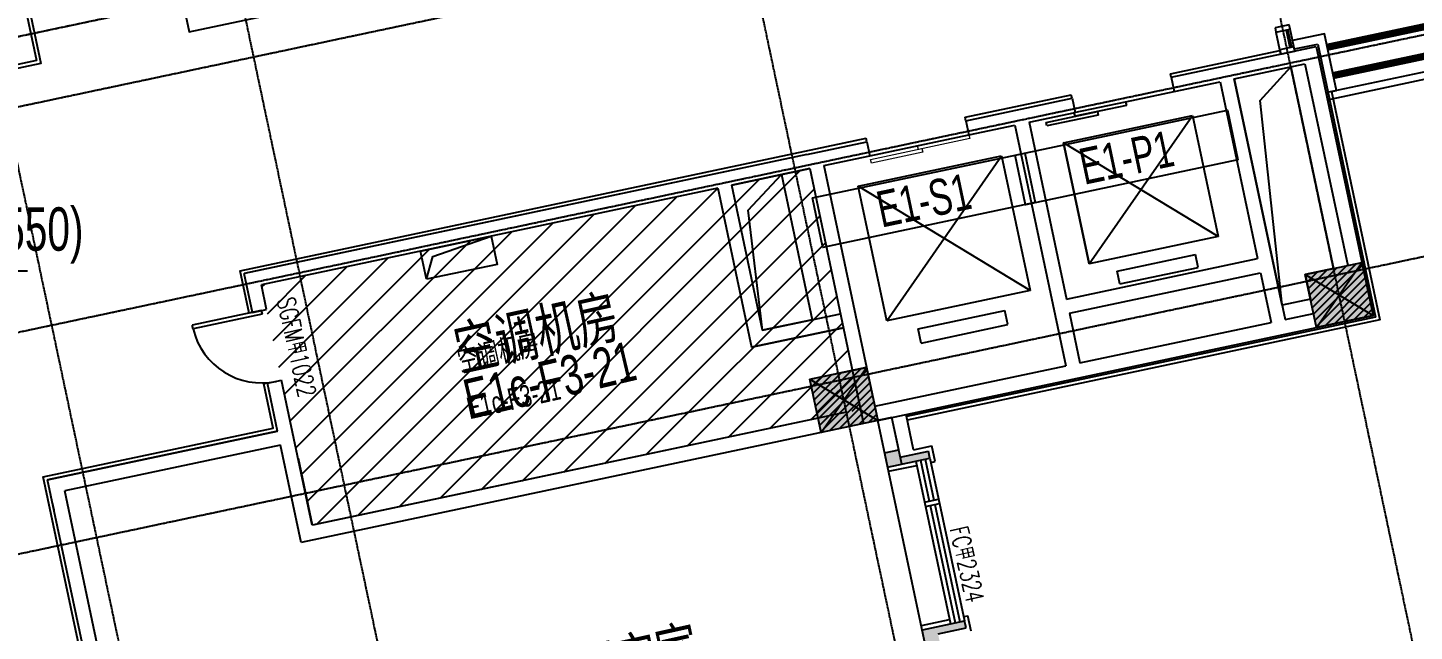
# Model space of a CAD drawing. Header units: millimetres. Extents: x -174040 to 151923, y -227569 to 142020.
# Drawn here: x -138195 to -119024, y 29098 to 37442 of the extents above; entities that cross this region are included whole.
import ezdxf
from ezdxf.enums import TextEntityAlignment as Align

# ---------------------------------------------------------------- set-up
doc = ezdxf.new("R2010")
doc.units = ezdxf.units.MM
doc.header["$LTSCALE"] = 5
for name, pattern in [('E-RG-1F$0$$0$DOTE', [2.42, 2, -0.2, 0.02, -0.2]), ('E2-RI-3F$0$DASHED', [0.75, 0.5, -0.25]), ('XRE2$0$HIDDEN', [0.375, 0.25, -0.125])]:
    doc.linetypes.add(name, pattern=pattern)
for name, color, linetype in [('00外装饰面', 21, 'Continuous'), ('A—墙体', 7, 'Continuous'), ('A—楼梯、电梯、栏杆', 50, 'Continuous'), ('A—设备管丼、主管符号', 50, 'Continuous'), ('A—轴线、尺寸', 1, 'Continuous'), ('A—门窗', 135, 'Continuous'), ('E-COLS-F3$0$0S-COLS-HATCH', 8, 'Continuous'), ('E-COLS-F3$0$0S-COLS-HATCH-I', 8, 'Continuous'), ('E-COLS-F3$0$0S-COLS-LINE', 4, 'Continuous'), ('E1-RI-3F$0$A-HATH', 9, 'Continuous'), ('E1-RI-3F$0$A-SYMB-DOOR', 4, 'Continuous'), ('I-平面-标高（总）', 40, 'Continuous'), ('I—平面—填充01(线状)', 8, 'Continuous'), ('I—平面—文字', 40, 'Continuous'), ('I—平面—文字（放大1：100）', 40, 'XRE2$0$HIDDEN'), ('I—平面—标高', 40, 'Continuous'), ('I—平面—消防设施', 10, 'Continuous'), ('I—平面—装饰面层线', 192, 'Continuous'), ('I—平面—门', 22, 'Continuous'), ('I—平面—门编号', 22, 'Continuous'), ('XRE1$0$A-SYMB', 4, 'Continuous'), ('XRE1$0$A-SYMB-NUMB-T', 4, 'Continuous'), ('轴线100', 1, 'Continuous')]:
    doc.layers.add(name, color=color, linetype=linetype)
doc.layers.add('E1-RI-3F$0$A-DETL-MBND', color=5, linetype='Continuous', lineweight=5)
doc.layers.add('E1-RV-3F$0$A-DOOR', color=32, linetype='Continuous', lineweight=5)
doc.styles.add('E1-RI-3F$0$ECADI-TXT', font='simplex.shx', dxfattribs={"bigfont": 'hztxt.shx'})
doc.styles.add('XD2008', font='SIMYOU.TTF', dxfattribs={"width": 0.7})
doc.styles.add('XRE1$0$ECADI-TXT', font='simplex.shx', dxfattribs={"bigfont": 'hztxt.shx'})
doc.styles.add('幼圆', font='SIMYOU.TTF', dxfattribs={"width": 0.7})

# ---------------------------------------------------------------- blocks, each defined once
blk = doc.blocks.new('biaogao')
at = {"layer": 'I—平面—标高'}
blk.add_line((11716360, -6091840), (11717260, -6091840), dxfattribs=at)
for points in [[(11716360, -6091390), (11719252, -6091390)], [(11716360, -6091390), (11716810, -6091840)], [(11716810, -6091840), (11717260, -6091390)]]:
    blk.add_lwpolyline(points, dxfattribs=at)
at = {"layer": 'I—平面—标高', "style": 'XD2008', "width": 0.7, "flags": 8}
blk.add_attdef('%%p0.000(-0.100)', text='', height=600, dxfattribs=at).set_placement((11716840, -6091293), align=Align.BOTTOM_LEFT)
blk = doc.blocks.new('E1-RI-3F$0$$DORLIB2D$00000001')
for p, q in [((0.45, 0.975), (0.5, 0.975)), ((0.45, 0), (0.45, 0.975)), ((0.5, 0), (0.5, 0.975)), ((0.5, 0), (0.45, 0))]:
    blk.add_line(p, q)
blk.add_arc((0.475, 0), 0.975, 91.4693, 180)
blk = doc.blocks.new('XRE3')
at = {"layer": 'E-COLS-F3$0$0S-COLS-HATCH'}
for points in [[(11723247, -6175187), (11724030, -6175022), (11724185, -6175756), (11723402, -6175921)], [(11716399, -6176637), (11717181, -6176472), (11717337, -6177205), (11716554, -6177371)]]:
    blk.add_hatch(color=18, dxfattribs=at).paths.add_polyline_path(points)
at = {"layer": 'E-COLS-F3$0$0S-COLS-HATCH-I'}
h = blk.add_hatch(dxfattribs=at)
h.set_pattern_fill('ANSI31', color=256, scale=600, style=0)
h.set_pattern_definition([(45, (8499.88, -6352.37), (-53.0330086, 53.0330086), [])])
h.paths.add_polyline_path([(11723247, -6175187), (11724030, -6175022), (11724185, -6175756), (11723402, -6175921)])
h = blk.add_hatch(dxfattribs=at)
h.set_pattern_fill('ANSI31', color=256, scale=600, style=0)
h.set_pattern_definition([(45, (1651.65, -7802.095), (-53.0330086, 53.0330086), [])])
h.paths.add_polyline_path([(11716399, -6176637), (11717181, -6176472), (11717337, -6177205), (11716554, -6177371)])
at = {"layer": 'Defpoints'}
for p, q in [((11723402, -6175921), (11724030, -6175022)), ((11723247, -6175187), (11724185, -6175756)), ((11716554, -6177371), (11717181, -6176472)), ((11716399, -6176637), (11717337, -6177205))]:
    blk.add_line(p, q, dxfattribs=at)
at = {"layer": 'E-COLS-F3$0$0S-COLS-LINE', "color": 255}
for points in [[(11723247, -6175187), (11724030, -6175022), (11724185, -6175756), (11723402, -6175921)], [(11716399, -6176637), (11717181, -6176472), (11717337, -6177205), (11716554, -6177371)]]:
    blk.add_lwpolyline(points, close=True, dxfattribs=at)
blk = doc.blocks.new('E1-RI-3F$0$ECADI-TAG-DOOR')
blk = doc.blocks.new('E1-RV-3F$0$Elevator - Single Side Open - 48_w x 94_h-2412031-一层平面 1_2号楼 FIRST FLOOR PLAN B1 B2')
at = {"layer": 'E1-RV-3F$0$A-DOOR'}
for p, q in [((-355.6, -48.41875), (-1080.6, -48.41875)), ((-1080.6, -48.41875), (-1080.6, -99.21875)), ((-1080.6, -99.21875), (-355.6, -99.21875)), ((319.4, -99.21875), (-405.6, -99.21875)), ((-405.6, -99.21875), (-405.6, -150.01875)), ((-405.6, -150.01875), (319.4, -150.01875)), ((-355.6, -99.21875), (-355.6, -48.41875)), ((319.4, -150.01875), (319.4, -99.21875))]:
    blk.add_line(p, q, dxfattribs=at)
blk = doc.blocks.new('XRE1$0$ECADI-TAG-CODE')
at = {"layer": 'XRE1$0$A-SYMB-NUMB-T', "color": 1}
blk.add_lwpolyline([(0, 3.5), (15, 3.5), (15, 0), (0, 0)], close=True, dxfattribs=at)
at = {"layer": 'XRE1$0$A-SYMB-NUMB-T', "style": 'XRE1$0$ECADI-TXT', "width": 0.7}
blk.add_attdef('CODE', text='', height=2.5, dxfattribs=at).set_placement((7.5, 1.75), align=Align.MIDDLE_CENTER)
blk = doc.blocks.new('A$C1C9D1350')
at = {"layer": '轴线100', "linetype": 'E-RG-1F$0$$0$DOTE'}
for p, q in [((-232244.1, -5110.3), (-253156.4, 93675.8)), ((-239092.3, -6560), (-260004.6, 92226.1)), ((-249364.6, -8734.6), (-270277, 90051.5)), ((-232013.8, 43517), (-276627.4, 34072.6)), ((-234132.4, 42097.4), (-276431.7, 33143)), ((-229758.9, 39905.7), (-275803.5, 30158.4)), ((-252883.7, 24788.7), (-255783.2, 38485.2)), ((-228567, 37091.5), (-275185.6, 27222.7))]:
    blk.add_line(p, q, dxfattribs=at)

msp = doc.modelspace()

# ---------------------------------------------------------------- hatches: boundary and pattern name
at = {"layer": 'E1-RI-3F$0$A-HATH'}
h = msp.add_hatch(color=251, dxfattribs=at)
h.paths.add_polyline_path([(-125783.7, 28922.8), (-125822.9, 29118.9), (-125241.8, 29241.9), (-125223.6, 29143.6), (-125608.9, 29062), (-125588.1, 28964.2)])
h.paths.add_polyline_path([(-126305.4, 31367.7), (-126347.1, 31563.3), (-126151.2, 31604.8), (-126130.3, 31507), (-125741.3, 31589.4), (-125720.6, 31491.5)])
at = {"layer": 'I—平面—填充01(线状)'}
h = msp.add_hatch(dxfattribs=at)
h.set_pattern_fill('ANSI31', color=256, scale=100, style=0)
h.set_pattern_definition([(45, (-11843778.7, 6209218.7), (-224.506403, 224.506403), [])])
h.paths.add_polyline_path([(-126679, 32167.7), (-127383.2, 35494), (-134965.1, 33888.9), (-134261, 30562.7)])

# ---------------------------------------------------------------- linework, layer by layer
at = {"layer": '00外装饰面', "linetype": 'ByBlock', "ltscale": 5}
for p, q in [((-120682.3, 37148.4), (-120357.5, 37216.3)), ((-120357.5, 37216.3), (-119558.1, 33440)), ((-119558.1, 33440), (-126044.4, 32066.8)), ((-125947, 31607.1), (-126050.6, 32096.3)), ((-125947, 31607.1), (-125695, 31660.5)), ((-125649.5, 31445.3), (-125695, 31660.5)), ((-125708.2, 31432.8), (-125649.5, 31445.3)), ((-126292.7, 31309.1), (-125903.8, 31391.4)), ((-125839.1, 29176.8), (-125450, 29259.2)), ((-125254.3, 29300.6), (-125195.6, 29313)), ((-125150.1, 29097.8), (-125195.6, 29313))]:
    msp.add_line(p, q, dxfattribs=at)
at = {"layer": 'A—墙体'}
for p, q in [((-139208.5, 42343.4), (-138074.6, 36987)), ((-122386.2, 36756.2), (-120380.7, 37180.8)), ((-120380.7, 37180.8), (-119593.7, 33463.2)), ((-120380.7, 37180.8), (-119593.7, 33463.2)), ((-138074.6, 36987), (-149764.5, 34512.4)), ((-121513.2, 36736.6), (-120534.9, 36943.7)), ((-121513.2, 36736.6), (-120534.9, 36943.7)), ((-121513.2, 36736.6), (-120730.5, 36902.3)), ((-121513.2, 36736.6), (-120730.5, 36902.3)), ((-120534.9, 36943.7), (-119944.7, 34155.5)), ((-120534.9, 36943.7), (-119944.7, 34155.5)), ((-122386.2, 36756.2), (-122344.8, 36560.6)), ((-122386.2, 36756.2), (-122344.8, 36560.6)), ((-122344.8, 36560.6), (-121708.9, 36695.2)), ((-122344.8, 36560.6), (-121708.9, 36695.2)), ((-121708.9, 36695.2), (-121191.2, 34249.4)), ((-121708.9, 36695.2), (-121191.2, 34249.4)), ((-121513.2, 36736.6), (-120809.1, 33410.3)), ((-121513.2, 36736.6), (-120809.1, 33410.3)), ((-125223.4, 36155.6), (-123755.9, 36466.3)), ((-125223.4, 36155.6), (-123755.9, 36466.3)), ((-123755.9, 36466.3), (-123714.5, 36270.6)), ((-123755.9, 36466.3), (-123714.5, 36270.6)), ((-124350.4, 36136), (-123714.5, 36270.6)), ((-124350.4, 36136), (-123714.5, 36270.6)), ((-125223.4, 36155.6), (-125181.9, 35960)), ((-125223.4, 36155.6), (-125181.9, 35960)), ((-125181.9, 35960), (-124546, 36094.6)), ((-125181.9, 35960), (-124546, 36094.6)), ((-124546, 36094.6), (-123841.9, 32768.3)), ((-124546, 36094.6), (-123841.9, 32768.3)), ((-124350.4, 36136), (-123832.6, 33690.2)), ((-124350.4, 36136), (-123832.6, 33690.2)), ((-127424.6, 35689.6), (-126593, 35865.7)), ((-127424.6, 35689.6), (-126593, 35865.7)), ((-126593, 35865.7), (-126551.6, 35670)), ((-126593, 35865.7), (-126551.6, 35670)), ((-127424.6, 35689.6), (-135202.2, 34043.2)), ((-127424.6, 35689.6), (-135198.8, 34043.9)), ((-127187.5, 35535.4), (-126551.6, 35670)), ((-127187.5, 35535.4), (-126551.6, 35670)), ((-128459.1, 35266.2), (-127383.2, 35494)), ((-127383.2, 35494), (-128459.1, 35266.2)), ((-127383.2, 35494), (-126637.6, 31972)), ((-127383.2, 35494), (-126637.6, 31972)), ((-127187.5, 35535.4), (-126597.3, 32747.2)), ((-127187.5, 35535.4), (-126597.3, 32747.2)), ((-128655, 35224.8), (-134965.1, 33888.9)), ((-128654.7, 35224.8), (-128188.8, 33023.6)), ((-128034.3, 33260.7), (-128458.9, 35266.3)), ((-123832.6, 33690.2), (-121191.2, 34249.4)), ((-123832.6, 33690.2), (-121191.2, 34249.4)), ((-135088.3, 33505.1), (-135202.2, 34043.2)), ((-123791.2, 33494.5), (-121149.7, 34053.7)), ((-123791.2, 33494.5), (-121149.7, 34053.7)), ((-121149.7, 34053.7), (-121004.8, 33368.9)), ((-121149.7, 34053.7), (-121004.8, 33368.9)), ((-134892.6, 33546.5), (-134965.1, 33888.9)), ((-135088.3, 33505.1), (-134892.6, 33546.5)), ((-128034.3, 33260.7), (-126958.6, 33488.4)), ((-126441.9, 32013.5), (-119593.7, 33463.2)), ((-126441.9, 32013.5), (-119593.7, 33463.2)), ((-123791.2, 33494.5), (-123646.2, 32809.7)), ((-123791.2, 33494.5), (-123646.2, 32809.7)), ((-123646.2, 32809.7), (-121004.8, 33368.9)), ((-123646.2, 32809.7), (-121004.8, 33368.9)), ((-120809.1, 33410.3), (-120417.8, 33493.2)), ((-120809.1, 33410.3), (-120417.8, 33493.2)), ((-119783.1, 33392.4), (-119789.4, 33421.8)), ((-126917.2, 33292.8), (-128189, 33023.5)), ((-128188.8, 33023.6), (-126917.2, 33292.8)), ((-126483.3, 32209.1), (-123841.9, 32768.3)), ((-126483.3, 32209.1), (-123841.9, 32768.3)), ((-134881.2, 32526.8), (-134685.5, 32568.2)), ((-134741.4, 31866.4), (-134881.2, 32526.8)), ((-134261, 30562.7), (-134685.5, 32568.2)), ((-126874.7, 32126.3), (-134261, 30562.7)), ((-127266, 32043.4), (-134257.5, 30563.4)), ((-127224.6, 31847.8), (-127266, 32043.4)), ((-126246.3, 32054.9), (-126539.8, 31992.7)), ((-126151, 31604.9), (-126246.3, 32054.9)), ((-126109.6, 31409.2), (-126246.3, 32054.9)), ((-134741.4, 31866.4), (-137921, 31193.3)), ((-137921, 31193.6), (-134743.8, 31866.2)), ((-126833.3, 31930.6), (-134415.2, 30325.6)), ((-125654.9, 28295.8), (-126441.9, 32013.5)), ((-134700, 31670.8), (-137684.2, 31039)), ((-134415.2, 30325.6), (-134700, 31670.8)), ((-134257.5, 30563.4), (-134452.7, 31485.4)), ((-126346.8, 31563.4), (-126151.2, 31604.8)), ((-126305.4, 31367.7), (-125720.6, 31491.5)), ((-126130.3, 31507), (-125741.3, 31589.4)), ((-125720.6, 31491.5), (-125741.3, 31589.4)), ((-136901, 26375.1), (-137921, 31193.6)), ((-136797.4, 25886), (-137921, 31193.3)), ((-137831.4, 30770.2), (-137853.7, 30875.4)), ((-136746.7, 26612.2), (-137683.9, 31039.4)), ((-136643.2, 26123), (-137683.9, 31039.4)), ((-137656.4, 30909.5), (-137656.4, 30909.5)), ((-125822.8, 29118.9), (-125241.9, 29241.9)), ((-125606.5, 29062.5), (-125221.2, 29144.1)), ((-125221.2, 29144.1), (-125241.9, 29241.9))]:
    msp.add_line(p, q, dxfattribs=at)
for points in [[(-120531.7, 34031.2), (-119749, 34196.9), (-119593.7, 33463.2), (-120376.3, 33297.5)], [(-120531.7, 34031.2), (-119749, 34196.9), (-119593.7, 33463.2), (-120376.3, 33297.5)], [(-127379.9, 32581.5), (-126597.3, 32747.2), (-126441.9, 32013.5), (-127224.6, 31847.8)], [(-127379.9, 32581.5), (-126597.3, 32747.2), (-126441.9, 32013.5), (-127224.6, 31847.8)]]:
    msp.add_lwpolyline(points, close=True, dxfattribs=at)
at = {"layer": 'A—楼梯、电梯、栏杆'}
for p, q in [((-120246.1, 36544.9), (-112679.3, 38146.7)), ((-120225.4, 36447.1), (-112679.3, 38044.5)), ((-123874.3, 35852.8), (-122090.2, 36230.5)), ((-123520.2, 34178.2), (-122090.2, 36230.5)), ((-122090.2, 36230.5), (-121736.2, 34555.9)), ((-121736.2, 34555.9), (-123874.3, 35852.8)), ((-123520.2, 34178.2), (-123874.3, 35852.8)), ((-123874.3, 35852.8), (-123520.2, 34178.2)), ((-126711.4, 35252.2), (-124729.1, 35671.8)), ((-126317.9, 33391.6), (-124729.1, 35671.8)), ((-126317.9, 33391.6), (-124729.1, 35671.8)), ((-124729.1, 35671.8), (-124335.7, 33811.2)), ((-124335.7, 33811.2), (-126711.4, 35252.2)), ((-126317.9, 33391.6), (-126711.4, 35252.2)), ((-124335.7, 33811.2), (-126711.4, 35252.2)), ((-121736.2, 34555.9), (-123520.2, 34178.2)), ((-123130.7, 34076.6), (-122051.1, 34305.3)), ((-123130.7, 34076.6), (-122051.1, 34305.3)), ((-123093.5, 33900.5), (-122013.9, 34129.2)), ((-123093.5, 33900.5), (-122013.9, 34129.2)), ((-122013.9, 34129.2), (-122051.1, 34305.3)), ((-122013.9, 34129.2), (-122051.1, 34305.3)), ((-123093.5, 33900.5), (-123130.7, 34076.6)), ((-123093.5, 33900.5), (-123130.7, 34076.6)), ((-124335.7, 33811.2), (-126317.9, 33391.6)), ((-125885.2, 33278.7), (-124685.6, 33532.8)), ((-125885.2, 33278.7), (-124685.6, 33532.8)), ((-124644.2, 33337.1), (-124685.6, 33532.8)), ((-124644.2, 33337.1), (-124685.6, 33532.8)), ((-125843.8, 33083), (-125885.2, 33278.7)), ((-125843.8, 33083), (-125885.2, 33278.7)), ((-125843.8, 33083), (-124644.2, 33337.1)), ((-125843.8, 33083), (-124644.2, 33337.1))]:
    msp.add_line(p, q, dxfattribs=at)
at = {"layer": 'A—设备管丼、主管符号'}
msp.add_lwpolyline([(-121513.2, 36736.8), (-120730.5, 36902.3), (-120140.3, 34114.1), (-120531.6, 34031.4), (-120459.2, 33688.8), (-120850.5, 33606)], close=True, dxfattribs=at)
for points in [[(-120850.5, 33606), (-121154.7, 36437.6), (-120730.5, 36902.3)], [(-127349.9, 33405.6), (-128034.6, 33260.7), (-128459.1, 35266.2), (-127774.5, 35411.1), (-127349.9, 33405.6)], [(-128034.5, 33260.7), (-128235.6, 34919.4), (-127774.5, 35411.1)], [(-132681.1, 33963.6), (-132763.9, 34354.9), (-131785.6, 34562), (-131702.8, 34170.7), (-132681.1, 33963.6)], [(-132681.1, 33963.6), (-132593.8, 34280.5), (-131785.6, 34562)]]:
    msp.add_lwpolyline(points, dxfattribs=at)
at = {"layer": 'A—轴线、尺寸', "linetype": 'E-RG-1F$0$$0$DOTE'}
msp.add_line((-111496.4, 42996.9), (-156110, 33552.5), dxfattribs=at)
at = {"layer": 'A—门窗', "extrusion": (0, 0, -1)}
for p, q in [((-120752.9, 37482.8), (-120948.5, 37441.4)), ((-120948.5, 37441.4), (-120936.1, 37382.7)), ((-120936.1, 37382.7), (-120740.4, 37424.1)), ((-120740.4, 37424.1), (-120752.9, 37482.8)), ((-120936.1, 37382.7), (-120871.7, 37076.9)), ((-120688.4, 37177), (-120884.1, 37135.6)), ((-120884.1, 37135.6), (-120875.8, 37096.4)), ((-120871.7, 37076.9), (-120676, 37118.3)), ((-120680.2, 37137.8), (-120688.4, 37177))]:
    msp.add_line(p, q, dxfattribs=at)
at = {"layer": 'A—门窗'}
for p, q in [((-120795.5, 37412.3), (-120743.2, 37165.4)), ((-120718.3, 37170.6), (-120770.6, 37417.6)), ((-120676, 37118.3), (-120740.4, 37424.1)), ((-122386.2, 36756.2), (-120380.7, 37180.8)), ((-125916.3, 31450.1), (-125437.6, 29200.5)), ((-125851, 31463.9), (-125730.9, 30896.5)), ((-125785.8, 31477.7), (-125665.7, 30910.3)), ((-125720.6, 31491.5), (-125241.9, 29241.9)), ((-125796.2, 30882.7), (-125600.5, 30924.1)), ((-125783.7, 30824), (-125588.1, 30865.4)), ((-125718.5, 30837.8), (-125372.3, 29214.3)), ((-125653.3, 30851.6), (-125307.1, 29228.1))]:
    msp.add_line(p, q, dxfattribs=at)
at = {"layer": 'E1-RI-3F$0$A-DETL-MBND'}
msp.add_line((-126142.8, 31565.7), (-126142.7, 31565.7), dxfattribs=at)
at = {"layer": 'I—平面—消防设施', "linetype": 'E2-RI-3F$0$DASHED', "const_width": 100}
for points in [[(-113959, 38498.9), (-120225.6, 37172.3)], [(-113876.2, 38107.5), (-120142.7, 36780.9)]]:
    msp.add_lwpolyline(points, dxfattribs=at)
at = {"layer": 'I—平面—装饰面层线'}
for p, q in [((-122386.2, 36756.2), (-122396.6, 36805.1)), ((-123755.9, 36466.3), (-123766.2, 36515.2)), ((-120167.8, 36561.5), (-120099.3, 36576)), ((-125223.4, 36155.6), (-125233.7, 36204.5)), ((-126593, 35865.7), (-126603.4, 35914.6)), ((-135088.3, 33505.1), (-135135.2, 33495.2)), ((-134881.2, 32526.8), (-134930.7, 32516.4))]:
    msp.add_line(p, q, dxfattribs=at)
for points in [[(-140374.6, 42301), (-140343.5, 42154.3), (-139169.9, 42402.7), (-138015.3, 36948.5), (-149754.1, 34463.5)], [(-136343.6, 39184), (-135962.8, 37383.1), (-131215.1, 38388.1), (-131225.5, 38437.1)], [(-120099.3, 36576), (-120265, 37358.5), (-120707, 37265.3)], [(-122396.6, 36805.1), (-120882, 37125.8)], [(-120167.8, 36561.5), (-119498.9, 33401.5), (-126034, 32018)], [(-125233.7, 36204.5), (-123766.2, 36515.2)], [(-135135.2, 33495.2), (-135257.9, 34082.5), (-126603.4, 35914.6)], [(-136120.5, 25824.9), (-136151.5, 25971.7), (-136836, 25826.8), (-137980.2, 31231.9), (-134803, 31904.8), (-134930.7, 32516.4)]]:
    msp.add_lwpolyline(points, dxfattribs=at)
at = {"layer": 'I—平面—门'}
for p, q in [((-123015.7, 36418.6), (-122344.8, 36560.6)), ((-123015.7, 36418.6), (-122344.8, 36560.6)), ((-124115.5, 36133.8), (-123406.2, 36284)), ((-124115.5, 36133.8), (-123406.2, 36284)), ((-123395.7, 36234.3), (-124104.9, 36084.1)), ((-123395.7, 36234.3), (-124104.9, 36084.1)), ((-123724.9, 36268.4), (-123015.7, 36418.6)), ((-123724.9, 36268.4), (-123015.7, 36418.6)), ((-123714.4, 36218.7), (-123724.9, 36268.4)), ((-123714.4, 36218.7), (-123724.9, 36268.4)), ((-123005.2, 36368.9), (-123714.4, 36218.7)), ((-123005.2, 36368.9), (-123714.4, 36218.7)), ((-123406.2, 36284), (-123395.7, 36234.3)), ((-123406.2, 36284), (-123395.7, 36234.3)), ((-123015.7, 36418.6), (-123005.2, 36368.9)), ((-123015.7, 36418.6), (-123005.2, 36368.9)), ((-124104.9, 36084.1), (-124115.5, 36133.8)), ((-124104.9, 36084.1), (-124115.5, 36133.8)), ((-126551.6, 35670), (-125181.9, 35960)), ((-126551.6, 35670), (-125181.9, 35960)), ((-134685.3, 32555.7), (-134687.9, 32567.7))]:
    msp.add_line(p, q, dxfattribs=at)

# ---------------------------------------------------------------- block references
at = {"layer": 'A—门窗'}
msp.add_blockref('XRE3', (-11843778.7, 6209218.7), dxfattribs=at)
at = {"layer": 'I-平面-标高（总）'}
ref = msp.add_blockref('biaogao', (-11857448.9, 6125471.5), dxfattribs=at)
ref.add_attrib('%%p0.000(-0.100)', '9.600(9.550)', dxfattribs={"layer": 'I—平面—标高', "height": 600, "style": 'XD2008', "width": 0.7}).set_placement((-140609.3, 34178.7), align=Align.BOTTOM_LEFT)
at = {"layer": 'I—平面—门', "xscale": -1, "rotation": 11.95574271716591}
msp.add_blockref('E1-RV-3F$0$Elevator - Single Side Open - 48_w x 94_h-2412031-一层平面 1_2号楼 FIRST FLOOR PLAN B1 B2', (-126249.1, 35783.5), dxfattribs=at)
msp.add_blockref('E1-RV-3F$0$Elevator - Single Side Open - 48_w x 94_h-2412031-一层平面 1_2号楼 FIRST FLOOR PLAN B1 B2', (-126249.1, 35783.5), dxfattribs=at)
at = {"layer": 'I—平面—门', "xscale": 1000.000000000006, "yscale": 1000.000000000006, "zscale": 1000.000000000006, "rotation": 101.9526484386574}
msp.add_blockref('E1-RI-3F$0$$DORLIB2D$00000001', (-134862.7, 33041.8), dxfattribs=at)
at = {"layer": 'I—平面—门编号'}
ref = msp.add_blockref('E1-RI-3F$0$ECADI-TAG-DOOR', (-135106.1, 31933.2), dxfattribs=dict(at, xscale=100.0000000022703, yscale=100.0000000022703, zscale=100.0000000022703, rotation=282.6508156333189))
ref.add_attrib('门窗主编号1', 'SGFM甲1022', dxfattribs={"layer": 'E1-RI-3F$0$A-SYMB-DOOR', "height": 250, "rotation": 282.65082, "style": 'E1-RI-3F$0$ECADI-TXT', "width": 0.7}).set_placement((-134445.8, 32317.1), align=Align.RIGHT)
ref = msp.add_blockref('E1-RI-3F$0$ECADI-TAG-DOOR', (-125873, 29091.7), dxfattribs=dict(at, xscale=100.0000000022703, yscale=100.0000000022703, zscale=100.0000000022703, rotation=282.6508156333189))
ref.add_attrib('门窗主编号1', 'FC甲2324', dxfattribs={"layer": 'E1-RI-3F$0$A-SYMB-DOOR', "height": 250, "rotation": 282.65082, "style": 'E1-RI-3F$0$ECADI-TXT', "width": 0.7}).set_placement((-125212.6, 29475.6), align=Align.RIGHT)
at = {"layer": 'XRE1$0$A-SYMB'}
ref = msp.add_blockref('XRE1$0$ECADI-TAG-CODE', (-124398.2, 34995.5), dxfattribs=dict(at, xscale=200.0000000186264, yscale=200.0000000186264, zscale=200.0000000186264, rotation=11.95264858557245))
ref.add_attrib('CODE', 'E1-P1', dxfattribs={"layer": 'XRE1$0$A-SYMB-NUMB-T', "color": 40, "height": 500, "rotation": 11.95265, "style": '幼圆', "width": 0.7}).set_placement((-123003.2, 35648.5), align=Align.MIDDLE_CENTER)
ref = msp.add_blockref('XRE1$0$ECADI-TAG-CODE', (-127200.7, 34403.3), dxfattribs=dict(at, xscale=200.0000000186264, yscale=200.0000000186264, zscale=200.0000000186264, rotation=11.95264858557245))
ref.add_attrib('CODE', 'E1-S1', dxfattribs={"layer": 'XRE1$0$A-SYMB-NUMB-T', "color": 40, "height": 500, "rotation": 11.95265, "style": '幼圆', "width": 0.7}).set_placement((-125805.7, 35056.3), align=Align.MIDDLE_CENTER)
at = {"layer": '轴线100'}
msp.add_blockref('A$C1C9D1350', (120517.4, -520.6), dxfattribs=at)

# ---------------------------------------------------------------- texts
at = {"layer": 'I—平面—文字', "linetype": 'ByBlock', "style": 'XD2008', "width": 0.7}
for s, height, rotation, p in [('空调机房', 600, 12.44558, (-132215.2, 32688.9, 0)), ('E1c-F3-21', 550, 13.2948, (-132084.8, 32027.9)), ('理论与计算研究室', 600, 12.44558, (-133341.1, 27614.1, 0))]:
    msp.add_text(s, height=height, rotation=rotation, dxfattribs=at).set_placement(p)
at = {"layer": 'I—平面—文字（放大1：100）', "linetype": 'ByBlock', "style": 'XD2008', "width": 0.7}
for s, p in [('空调机房', (-132215.2, 32688.9, 0)), ('E1c-F3-21', (-132084.8, 32027.9))]:
    msp.add_text(s, height=300, rotation=12.44558, dxfattribs=at).set_placement(p)

doc.saveas('drawing.dxf')
